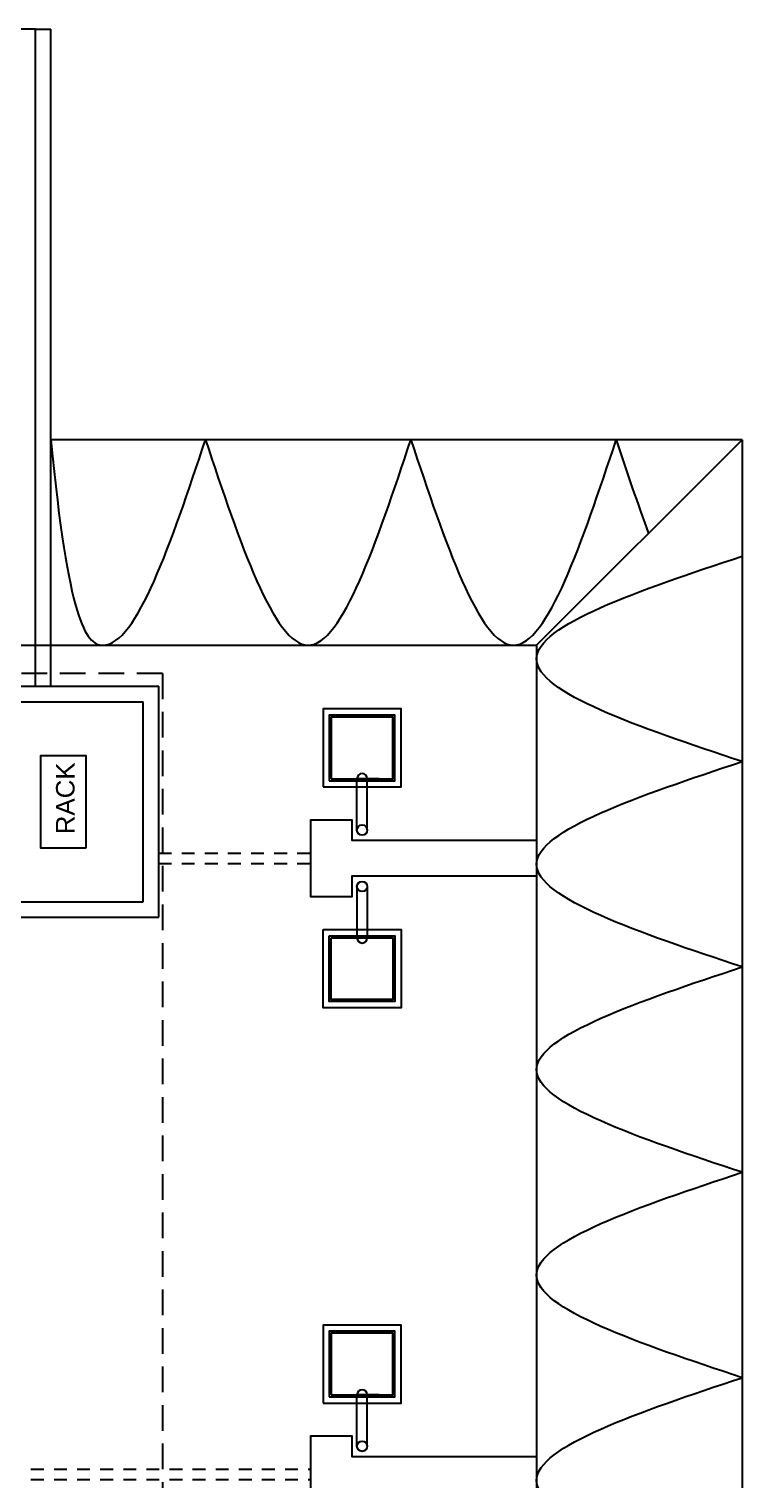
# Model space of a CAD drawing. Extents: x -1592 to 8, y 0 to 418.
# Drawn here: x -1136.53 to -1129.59, y 383.1 to 397.23 of the extents above; entities that cross this region are included whole.
import ezdxf

# ---------------------------------------------------------------- set-up
doc = ezdxf.new("R2010")
doc.units = 0
doc.header["$LTSCALE"] = 0.5
doc.header["$MEASUREMENT"] = 0
doc.linetypes.add('DASHED2', pattern=[0.375, 0.25, -0.125])
doc.layers.add('4', color=5, linetype='CONTINUOUS')
doc.layers.add('edificio', color=1, linetype='CONTINUOUS')
doc.styles.add('SANSSERIF', font='sas_____.pfb')

msp = doc.modelspace()

# ---------------------------------------------------------------- linework, layer by layer
at = {"layer": '4', "color": 4}
msp.add_lwpolyline([(-1135.98, 389.257), (-1136.418, 389.257), (-1136.418, 390.158), (-1135.98, 390.158)], close=True, dxfattribs=at)
at = {"layer": 'edificio', "color": 1}
for p, q in [((-1136.47, 397.232), (-1137.52, 397.232)), ((-1136.47, 397.232), (-1136.32, 397.232)), ((-1136.47, 390.832), (-1136.47, 397.232)), ((-1136.32, 390.832), (-1136.32, 397.232)), ((-1137.465, 391.232), (-1136.32, 391.232)), ((-1133.339, 389.432), (-1133.339, 389.932)), ((-1133.122, 389.932), (-1133.339, 389.932)), ((-1133.239, 389.432), (-1133.239, 389.932)), ((-1133.339, 388.882), (-1133.339, 388.382)), ((-1133.239, 388.882), (-1133.239, 388.382)), ((-1133.122, 388.382), (-1133.339, 388.382)), ((-1133.122, 383.932), (-1133.339, 383.932)), ((-1133.339, 383.432), (-1133.339, 383.932)), ((-1133.239, 383.432), (-1133.239, 383.932))]:
    msp.add_line(p, q, dxfattribs=at)
at = {"layer": 'edificio'}
for p, q in [((-1129.589, 393.232), (-1136.32, 393.232)), ((-1129.589, 393.232), (-1129.589, 366.099)), ((-1136.32, 391.232), (-1131.589, 391.232)), ((-1131.589, 391.232), (-1131.589, 368.099))]:
    msp.add_line(p, q, dxfattribs=at)
at = {"layer": 'edificio', "color": 6}
msp.add_line((-1131.589, 391.232), (-1129.589, 393.232), dxfattribs=at)
at = {"layer": 'edificio', "color": 1, "linetype": 'DASHED2', "ltscale": 2}
for q in [(-1137.465, 390.957), (-1135.232, 369.336)]:
    msp.add_line((-1135.232, 390.957), q, dxfattribs=at)
at = {"layer": 'edificio', "color": 5}
for p, q in [((-1136.62, 390.832), (-1135.27, 390.832)), ((-1135.27, 388.582), (-1135.27, 390.832)), ((-1136.62, 390.682), (-1135.42, 390.682)), ((-1135.42, 388.732), (-1135.42, 390.682)), ((-1137.52, 388.732), (-1135.42, 388.732)), ((-1137.67, 388.582), (-1135.27, 388.582))]:
    msp.add_line(p, q, dxfattribs=at)
at = {"layer": 'edificio', "linetype": 'DASHED2'}
for p, q in [((-1135.27, 389.207), (-1133.789, 389.207)), ((-1135.27, 389.107), (-1133.789, 389.107)), ((-1137.864, 383.207), (-1133.789, 383.207)), ((-1137.864, 383.107), (-1133.789, 383.107))]:
    msp.add_line(p, q, dxfattribs=at)
at = {"layer": 'edificio', "color": 1}
for points in [[(-1133.669, 389.852), (-1132.909, 389.852), (-1132.909, 390.612), (-1133.669, 390.612)], [(-1133.609, 389.912), (-1132.969, 389.912), (-1132.969, 390.552), (-1133.609, 390.552)], [(-1133.589, 389.932), (-1132.989, 389.932), (-1132.989, 390.532), (-1133.589, 390.532)], [(-1133.669, 388.462), (-1132.909, 388.462), (-1132.909, 387.702), (-1133.669, 387.702)], [(-1133.609, 388.402), (-1132.969, 388.402), (-1132.969, 387.762), (-1133.609, 387.762)], [(-1133.589, 388.382), (-1132.989, 388.382), (-1132.989, 387.782), (-1133.589, 387.782)], [(-1133.669, 383.852), (-1132.909, 383.852), (-1132.909, 384.612), (-1133.669, 384.612)], [(-1133.609, 383.912), (-1132.969, 383.912), (-1132.969, 384.552), (-1133.609, 384.552)], [(-1133.589, 383.932), (-1132.989, 383.932), (-1132.989, 384.532), (-1133.589, 384.532)]]:
    msp.add_lwpolyline(points, close=True, dxfattribs=at)
at = {"layer": 'edificio', "color": 5}
for points in [[(-1131.589, 389.332), (-1131.589, 388.982), (-1133.389, 388.982), (-1133.389, 388.782), (-1133.789, 388.782), (-1133.789, 389.532), (-1133.389, 389.532), (-1133.389, 389.332), (-1131.589, 389.332)], [(-1131.589, 383.332), (-1131.589, 382.982), (-1133.389, 382.982), (-1133.389, 382.782), (-1133.789, 382.782), (-1133.789, 383.532), (-1133.389, 383.532), (-1133.389, 383.332), (-1131.589, 383.332)]]:
    msp.add_lwpolyline(points, dxfattribs=at)
at = {"layer": 'edificio', "color": 1, "linetype": 'Continuous'}
for centre in [(-1133.289, 389.432), (-1133.289, 388.882), (-1133.289, 383.432)]:
    msp.add_circle(centre, 0.05, dxfattribs=at)
for centre, start, end in [((-1133.289, 389.932), 0, 180), ((-1133.289, 388.382), 180, 0), ((-1133.289, 383.932), 0, 180)]:
    msp.add_arc(centre, 0.05, start, end, dxfattribs=at)
at = {"layer": 'edificio', "color": 6}
msp.add_open_spline([(-1136.32, 393.232), (-1136.151, 391.488), (-1135.649, 390.726), (-1135.148, 392.232), (-1134.814, 393.232)], degree=3, knots=[1.105259, 1.105259, 1.105259, 1.105259, 2.236068, 4.472136, 4.472136, 4.472136, 4.472136], dxfattribs=at)
for points in [[(-1134.814, 393.232), (-1133.814, 391.232), (-1132.814, 393.232)], [(-1132.814, 393.232), (-1131.814, 391.232), (-1130.814, 393.232)], [(-1129.589, 390.099), (-1131.589, 391.099), (-1129.589, 392.099)], [(-1129.589, 388.099), (-1131.589, 389.099), (-1129.589, 390.099)], [(-1129.589, 386.099), (-1131.589, 387.099), (-1129.589, 388.099)], [(-1129.589, 384.099), (-1131.589, 385.099), (-1129.589, 386.099)], [(-1129.589, 382.099), (-1131.589, 383.099), (-1129.589, 384.099)]]:
    msp.add_spline(points, degree=3, dxfattribs=at)
msp.add_open_spline([(-1130.814, 393.232), (-1130.71, 392.918), (-1130.605, 392.604), (-1130.5, 392.321)], degree=3, dxfattribs=at)

# ---------------------------------------------------------------- texts
at = {"layer": '4', "color": 1, "insert": (-1136.087, 390.09), "char_height": 0.18, "attachment_point": 9, "rotation": 90, "style": 'SANSSERIF'}
msp.add_mtext('RACK', dxfattribs=at)

doc.saveas('drawing.dxf')
